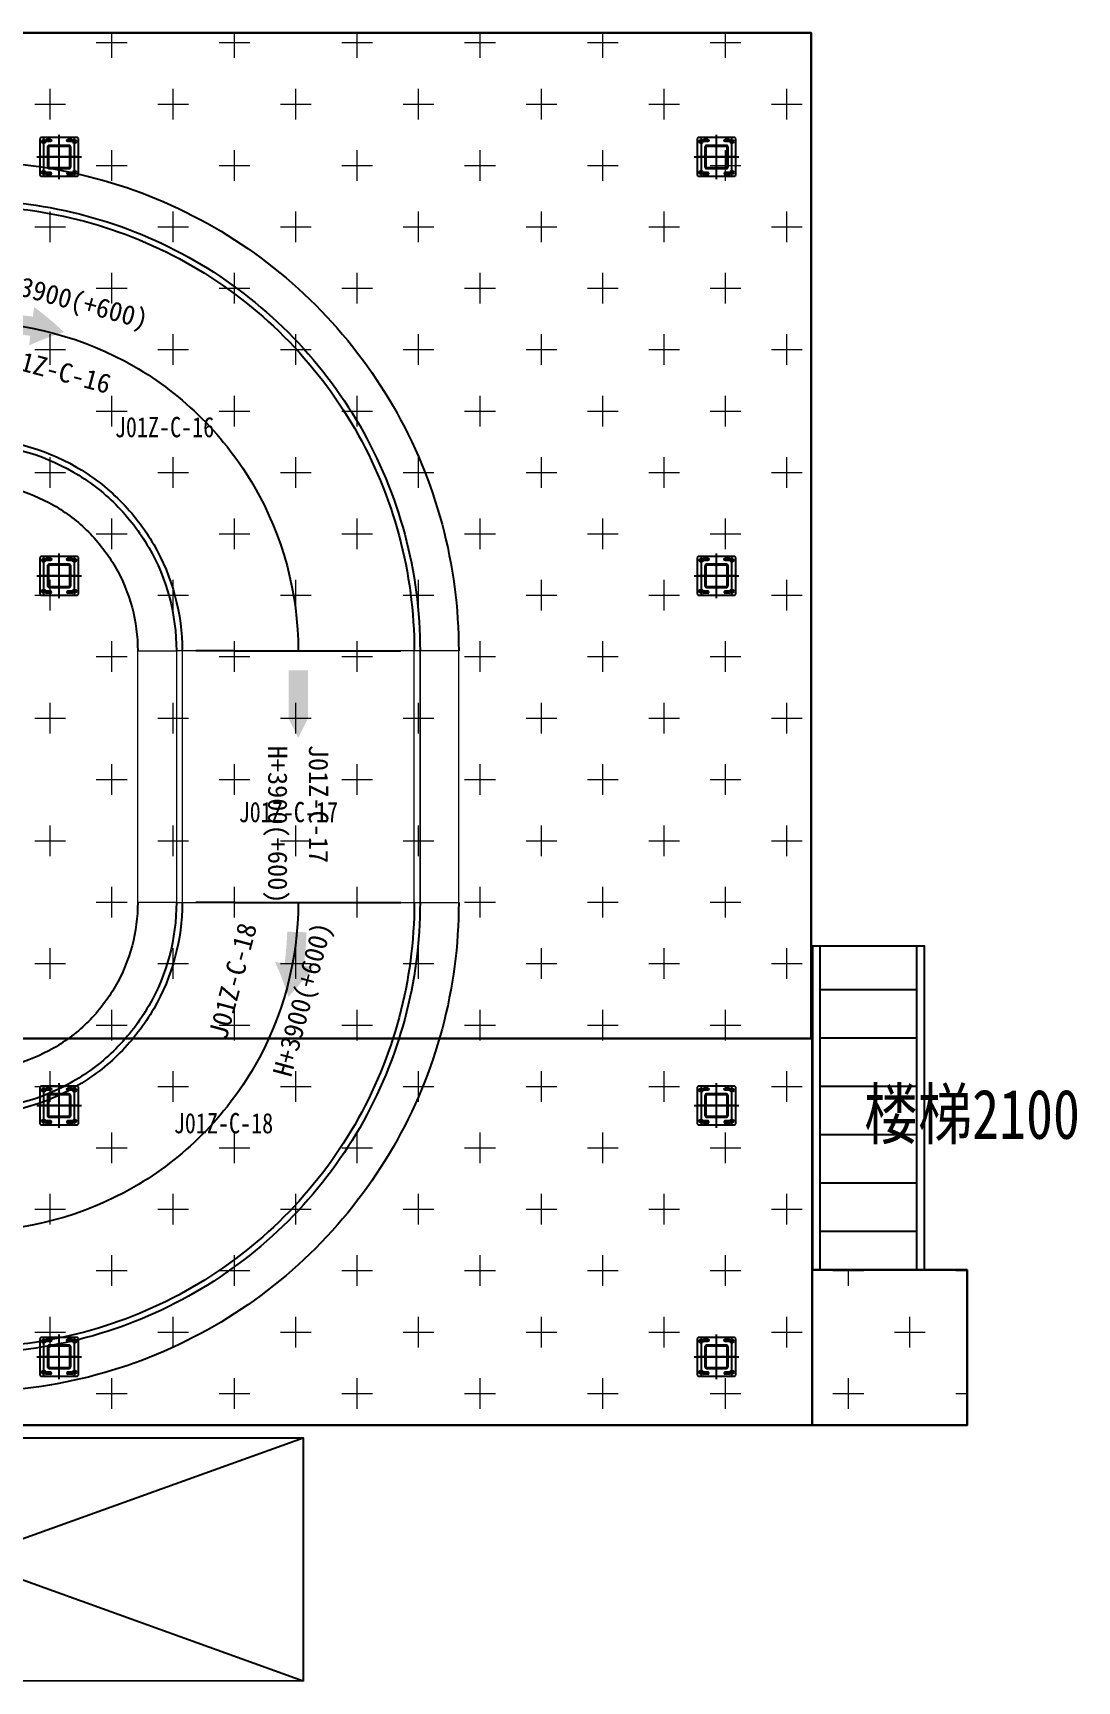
# Model space of a CAD drawing. Header units: millimetres. Extents: x 845401 to 948039, y 511594 to 550263.
# Drawn here: x 930833 to 936233, y 529615 to 538138 of the extents above; entities that cross this region are included whole.
import ezdxf
from ezdxf.enums import TextEntityAlignment as Align

# ---------------------------------------------------------------- set-up
doc = ezdxf.new("R2010")
doc.units = ezdxf.units.MM
for name, pattern in [('ACAD_ISO02W100', [15, 12, -3]), ('CENTER', [0]), ('CENTERX2', [4, 2.5, -0.5, 0.5, -0.5])]:
    doc.linetypes.add(name, pattern=pattern)
for name, color, linetype in [('00', 7, 'Continuous'), ('PT', 32, 'Continuous'), ('中心线层', 1, 'CENTERX2'), ('剖面线层', 2, 'Continuous'), ('焊接符号', 2, 'Continuous'), ('虚线', 4, 'ACAD_ISO02W100')]:
    doc.layers.add(name, color=color, linetype=linetype)
for name, color, linetype, lineweight in [('A-剖-0.10mm.......SECT-L01', 255, 'Continuous', 18), ('中心线', 1, 'CENTER', 9), ('物流设备', 7, 'Continuous', 5), ('粗实线', 7, 'Continuous', 30)]:
    doc.layers.add(name, color=color, linetype=linetype, lineweight=lineweight)
doc.styles.add('-宋体', font='', dxfattribs={"width": 0.8})
doc.styles.add('宋体', font='simsun.ttc', dxfattribs={"width": 0.8, "height": 700})
doc.styles.get('-宋体').set_extended_font_data('SimSun')
pattern_1 = [(0, (691447.87, 341554.85), (317.5, 317.5), [158.75, -476.25]), (90, (691527.24, 341475.47), (-317.5, 317.5), [158.75, -476.25])]

# ---------------------------------------------------------------- blocks, each defined once
blk = doc.blocks.new('132')
at = {"color": 4}
for p, q in [((0, -21, -19.2), (-1750, 606.5)), ((-1750, -650.5, -19.2), (0, -21.5, -19.2))]:
    blk.add_line(p, q, dxfattribs=at)
at = {"color": 4, "elevation": -19.2}
blk.add_lwpolyline([(-1750, -650.5), (0, -650), (0, 607), (-1750, 606.5)], close=True, dxfattribs=at)
blk = doc.blocks.new('*U100500')
at = {"color": 2}
for p, q in [((-1700, 2030), (-1700, 2230)), ((-1700, 1370), (-1700, 1170)), ((-330, 0), (-530, 0)), ((330, 0), (530, 0))]:
    blk.add_line(p, q, dxfattribs=at)
at = {"color": 1}
for p, q in [((-1700, 1370), (-1700, 2030)), ((-330, 0), (330, 0))]:
    blk.add_line(p, q, dxfattribs=at)
blk.add_lwpolyline([(-6.9, 152.9, 100, 100, 0.024821), (-20.6, 321.1, 200, 0, 0.025007), (-51.1, 488.2, 0, 0, 0)], format="xyseb")
at = {"color": 2}
for radius, start, end in [(2530, 60, 90), (2530, 45, 60), (2530, 30, 45), (1700, 60, 90), (1700, 45, 60), (1700, 30, 45), (2530, 0, 30), (870, 60, 90), (1700, 0, 30), (870, 45, 60), (870, 30, 45), (870, 0, 30)]:
    blk.add_arc((-1700, 0), radius, start, end, dxfattribs=at)
at = {"color": 1}
for radius, start, end in [(2330, 60, 90), (2330, 45, 60), (2330, 30, 45), (2330, 0, 30), (1070, 60, 90), (1070, 45, 60), (1070, 30, 45), (1070, 0, 30)]:
    blk.add_arc((-1700, 0), radius, start, end, dxfattribs=at)
at = {"color": 4}
for radius, start, end in [(2300, 60, 90), (2300, 45, 60), (2300, 30, 45), (2300, 0, 30), (1100, 60, 90), (1100, 45, 60), (1100, 30, 45), (1100, 0, 30)]:
    blk.add_arc((-1700, 0), radius, start, end, dxfattribs=at)
for tag, p in [('设备高度', (69, 513.7)), ('设备编号', (-291.6, 418.7))]:
    blk.add_attdef(tag, text='', height=100, rotation=285).set_placement(p, align=Align.CENTER)
at = {"flags": 1}
blk.add_attdef('设备类型', (-272.8, 82.2), '', height=100, dxfattribs=at)
blk = doc.blocks.new('*U100538')
at = {"color": 2}
for points in [[(0, 630), (1300.3, 630), (1300.3, 830), (0, 830)], [(0, -630), (1300.3, -630), (1300.3, -830), (0, -830)]]:
    blk.add_lwpolyline(points, close=True, dxfattribs=at)
at = {"color": 1}
blk.add_lwpolyline([(0, -630), (1300.3, -630), (1300.3, 630), (0, 630)], close=True, dxfattribs=at)
at = {"color": 4}
blk.add_lwpolyline([(0, -600), (1300.3, -600), (1300.3, 600), (0, 600)], close=True, dxfattribs=at)
blk.add_lwpolyline([(100, 0, 100, 100, 0), (250, 0, 200, 0, 0), (450, 0, 0, 0, 0)], format="xyseb")
for tag, p in [('设备编号', (485.2, 55.3)), ('设备高度', (489.7, -155.6))]:
    blk.add_attdef(tag, p, '', height=100)
at = {"flags": 1}
blk.add_attdef('设备类型', (10925.7, -37.1), '', height=100, dxfattribs=at)
blk = doc.blocks.new('*U100539')
at = {"color": 2}
for p, q in [((-1700, 2030), (-1700, 2230)), ((-1700, 1370), (-1700, 1170)), ((-330, 0), (-530, 0)), ((330, 0), (530, 0))]:
    blk.add_line(p, q, dxfattribs=at)
at = {"color": 1}
for p, q in [((-1700, 1370), (-1700, 2030)), ((-330, 0), (330, 0))]:
    blk.add_line(p, q, dxfattribs=at)
blk.add_lwpolyline([(-6.9, 152.9, 100, 100, 0.024821), (-20.6, 321.1, 200, 0, 0.025007), (-51.1, 488.2, 0, 0, 0)], format="xyseb")
at = {"color": 2}
for radius, start, end in [(2530, 60, 90), (2530, 45, 60), (2530, 30, 45), (1700, 60, 90), (1700, 45, 60), (1700, 30, 45), (2530, 0, 30), (870, 60, 90), (1700, 0, 30), (870, 45, 60), (870, 30, 45), (870, 0, 30)]:
    blk.add_arc((-1700, 0), radius, start, end, dxfattribs=at)
at = {"color": 1}
for radius, start, end in [(2330, 60, 90), (2330, 45, 60), (2330, 30, 45), (2330, 0, 30), (1070, 60, 90), (1070, 45, 60), (1070, 30, 45), (1070, 0, 30)]:
    blk.add_arc((-1700, 0), radius, start, end, dxfattribs=at)
at = {"color": 4}
for radius, start, end in [(2300, 60, 90), (2300, 45, 60), (2300, 30, 45), (2300, 0, 30), (1100, 60, 90), (1100, 45, 60), (1100, 30, 45), (1100, 0, 30)]:
    blk.add_arc((-1700, 0), radius, start, end, dxfattribs=at)
for tag, p in [('设备高度', (69, 513.7)), ('设备编号', (-291.6, 418.7))]:
    blk.add_attdef(tag, text='', height=100, rotation=285).set_placement(p, align=Align.CENTER)
at = {"flags": 1}
blk.add_attdef('设备类型', (-272.8, 82.2), '', height=100, dxfattribs=at)
blk = doc.blocks.new('C线')
ref = blk.add_blockref('*U100500', (1012374.7, 475479.9, 12.7), dxfattribs=dict(xscale=-1, rotation=270))
ref.add_attrib('设备高度', 'H+3900(+600)', dxfattribs={"height": 100, "rotation": 345}).set_placement((1012888.4, 475548.8, 12.7), align=Align.CENTER)
ref.add_attrib('设备编号', 'J01Z-C-16', dxfattribs={"height": 100, "rotation": 345}).set_placement((1012793.4, 475188.2, 12.7), align=Align.CENTER)
ref = blk.add_blockref('*U100539', (1014074.7, 472479.5, 25.4), dxfattribs=dict(xscale=-1, rotation=180))
ref.add_attrib('设备高度', 'H+3900(+600)', dxfattribs={"height": 100, "rotation": 75}).set_placement((1014143.7, 471965.8, 25.4), align=Align.CENTER)
ref.add_attrib('设备编号', 'J01Z-C-18', dxfattribs={"height": 100, "rotation": 75}).set_placement((1013783.1, 472060.8, 25.4), align=Align.CENTER)
at = {"color": 1, "xscale": -1}
blk.add_blockref('132', (1012350.5, 469103.6, 15.6), dxfattribs=at)
at = {"layer": '物流设备', "color": 0, "rotation": 270}
blk.add_blockref('*U100538', (1014074.7, 473779.9, 12.7), dxfattribs=at).add_auto_attribs({'设备高度': 'H+3900(+600)', '设备编号': 'J01Z-C-17'})
at = {"layer": 'A-剖-0.10mm.......SECT-L01', "color": 1, "char_height": 105, "width": 1150.178, "attachment_point": 1, "style": '宋体'}
for s, insert in [('J01Z-C-16', (1013126.1, 474989.9)), ('J01Z-C-17', (1013766.4, 472999.3, -3.6)), ('J01Z-C-18', (1013430.9, 471390.5, -16.3))]:
    blk.add_mtext(s, dxfattribs=dict(at, insert=insert))
blk = doc.blocks.new('SW_CENTERMARKSYMBOL_1')
at = {"layer": '中心线层', "color": 0, "linetype": 'CENTERX2', "lineweight": 18}
for p, q in [((-5, 0), (-8, 0)), ((0, 0), (-2.5, 0)), ((0, 5), (0, 8)), ((0, 0), (0, 2.5)), ((0, 0), (0, -2.5)), ((0, 0), (2.5, 0)), ((5, 0), (8, 0)), ((0, -5), (0, -8))]:
    blk.add_line(p, q, dxfattribs=at)
blk = doc.blocks.new('A$C0EA93B13')
at = {"layer": '剖面线层'}
h = blk.add_hatch(dxfattribs=at)
h.set_pattern_fill('STEEL', color=256, scale=4, angle=360)
h.set_pattern_definition([(45, (-777.313, -2370.405), (-8.980256, 8.980256), []), (45, (-777.313, -2364.055), (-8.980256, 8.980256), [])])
h.paths.add_polyline_path([(174.1, 175), (123.7, 175), (123.7, 170), (174.1, 170, -0.414214), (178.7, 165.4), (178.7, 115), (183.7, 115), (183.7, 165.4, 0.414214)])
h.paths.add_polyline_path([(123.7, 175), (73.3, 175, 0.414214), (63.7, 165.4), (63.7, 115), (68.7, 115), (68.7, 165.4, -0.414214), (73.3, 170), (123.7, 170)])
h.paths.add_polyline_path([(68.7, 115), (63.7, 115), (63.7, 64.6, 0.414214), (73.3, 55), (123.7, 55), (123.7, 60), (73.3, 60, -0.414214), (68.7, 64.6)])
h.paths.add_polyline_path([(183.7, 115), (178.7, 115), (178.7, 64.6, -0.414214), (174.1, 60), (123.7, 60), (123.7, 55), (174.1, 55, 0.414214), (183.7, 64.6)])
at = {"color": 7, "linetype": 'Continuous', "lineweight": 25}
for p, q in [((28.7, 215), (23.7, 210)), ((23.7, 210), (23.7, 20)), ((218.7, 215), (28.7, 215)), ((174.1, 175), (73.3, 175)), ((223.7, 210), (218.7, 215)), ((223.7, 20), (223.7, 210)), ((63.7, 165.4), (63.7, 64.6)), ((68.7, 165.4), (68.7, 64.6)), ((174.1, 170), (73.3, 170)), ((178.7, 64.6), (178.7, 165.4)), ((183.7, 64.6), (183.7, 165.4)), ((23.7, 20), (28.7, 15)), ((28.7, 15), (218.7, 15)), ((73.3, 60), (174.1, 60)), ((73.3, 55), (174.1, 55)), ((218.7, 15), (223.7, 20))]:
    blk.add_line(p, q, dxfattribs=at)
for centre in [(43.7, 195), (203.7, 195), (43.7, 35), (203.7, 35)]:
    blk.add_circle(centre, 9.5, dxfattribs=at)
for centre, radius, start, end in [((73.3, 165.4), 9.6, 90, 180), ((174.1, 165.4), 9.6, 0, 90), ((73.3, 165.4), 4.6, 90, 180), ((174.1, 165.4), 4.6, 0, 90), ((73.3, 64.6), 9.6, 180, 270), ((73.3, 64.6), 4.6, 180, 270), ((174.1, 64.6), 9.6, 270, 0), ((174.1, 64.6), 4.6, 270, 0)]:
    blk.add_arc(centre, radius, start, end, dxfattribs=at)
at = {"layer": '中心线层'}
for p, q in [((123.7, 230), (123.7, 0)), ((8.7, 115), (238.7, 115))]:
    blk.add_line(p, q, dxfattribs=at)
for p in [(43.7, 195), (203.7, 195), (43.7, 35), (203.7, 35)]:
    blk.add_blockref('SW_CENTERMARKSYMBOL_1', p, dxfattribs=at)
blk = doc.blocks.new('DSGDG')
at = {"color": 7, "linetype": 'Continuous', "lineweight": 25}
for p, q in [((95.8, 1999.2), (115.8, 1999.2)), ((95.8, 1988.2), (115.8, 1988.2))]:
    blk.add_line(p, q, dxfattribs=at)
for centre, start, end in [((95.8, 1993.7), 90, 270), ((115.8, 1993.7), 270, 90)]:
    blk.add_arc(centre, 5.5, start, end, dxfattribs=at)
at = {"layer": '中心线'}
for p, q in [((88.3, 1993.7), (123.3, 1993.7)), ((105.8, 2002.7), (105.8, 1984.7)), ((105.8, 1999.9), (105.8, 1987.5))]:
    blk.add_line(p, q, dxfattribs=at)
blk = doc.blocks.new('A$C3A1C310D')
at = {"layer": '焊接符号'}
h = blk.add_hatch(color=256, dxfattribs=at)
h.dxf.hatch_style = 1
h.paths.add_polyline_path([(131.7, 173.9), (131.7, 171.9), (141.7, 171.9), (141.7, 173.9)])
h.paths.add_polyline_path([(121.7, 173.9), (121.7, 171.9), (131.7, 171.9), (131.7, 173.9)])
h = blk.add_hatch(color=256, dxfattribs=at)
h.dxf.hatch_style = 1
h.paths.add_polyline_path([(166.7, 173.9), (166.7, 171.9), (176.7, 171.9), (176.7, 173.9)])
h.paths.add_polyline_path([(156.7, 173.9), (156.7, 171.9), (166.7, 171.9), (166.7, 173.9)])
h = blk.add_hatch(color=256, dxfattribs=at)
h.dxf.hatch_style = 1
h.paths.add_polyline_path([(201.7, 173.9), (201.7, 171.9), (191.7, 171.9), (191.7, 173.9)])
h.paths.add_polyline_path([(211.7, 173.9), (211.7, 171.9), (201.7, 171.9), (201.7, 173.9)])
h = blk.add_hatch(color=256, dxfattribs=at)
h.dxf.hatch_style = 1
h.paths.add_polyline_path([(104.7, 146.9), (106.7, 146.9), (106.7, 136.9), (104.7, 136.9)])
h.paths.add_polyline_path([(104.7, 156.9), (106.7, 156.9), (106.7, 146.9), (104.7, 146.9)])
h = blk.add_hatch(color=256, dxfattribs=at)
h.dxf.hatch_style = 1
h.paths.add_polyline_path([(104.7, 111.9), (106.7, 111.9), (106.7, 101.9), (104.7, 101.9)])
h.paths.add_polyline_path([(104.7, 121.9), (106.7, 121.9), (106.7, 111.9), (104.7, 111.9)])
h = blk.add_hatch(color=256, dxfattribs=at)
h.dxf.hatch_style = 1
h.paths.add_polyline_path([(104.7, 76.9), (106.7, 76.9), (106.7, 86.9), (104.7, 86.9)])
h.paths.add_polyline_path([(104.7, 66.9), (106.7, 66.9), (106.7, 76.9), (104.7, 76.9)])
h = blk.add_hatch(color=256, dxfattribs=at)
h.dxf.hatch_style = 1
h.paths.add_polyline_path([(228.6, 146.9), (226.6, 146.9), (226.6, 136.9), (228.6, 136.9)])
h.paths.add_polyline_path([(228.6, 156.9), (226.6, 156.9), (226.6, 146.9), (228.6, 146.9)])
h = blk.add_hatch(color=256, dxfattribs=at)
h.dxf.hatch_style = 1
h.paths.add_polyline_path([(228.6, 111.9), (226.6, 111.9), (226.6, 101.9), (228.6, 101.9)])
h.paths.add_polyline_path([(228.6, 121.9), (226.6, 121.9), (226.6, 111.9), (228.6, 111.9)])
h = blk.add_hatch(color=256, dxfattribs=at)
h.dxf.hatch_style = 1
h.paths.add_polyline_path([(228.6, 76.9), (226.6, 76.9), (226.6, 86.9), (228.6, 86.9)])
h.paths.add_polyline_path([(228.6, 66.9), (226.6, 66.9), (226.6, 76.9), (228.6, 76.9)])
h = blk.add_hatch(color=256, dxfattribs=at)
h.dxf.hatch_style = 1
h.paths.add_polyline_path([(131.7, 49.9), (131.7, 51.9), (141.7, 51.9), (141.7, 49.9)])
h.paths.add_polyline_path([(121.7, 49.9), (121.7, 51.9), (131.7, 51.9), (131.7, 49.9)])
h = blk.add_hatch(color=256, dxfattribs=at)
h.dxf.hatch_style = 1
h.paths.add_polyline_path([(166.7, 49.9), (166.7, 51.9), (176.7, 51.9), (176.7, 49.9)])
h.paths.add_polyline_path([(156.7, 49.9), (156.7, 51.9), (166.7, 51.9), (166.7, 49.9)])
h = blk.add_hatch(color=256, dxfattribs=at)
h.dxf.hatch_style = 1
h.paths.add_polyline_path([(201.7, 49.9), (201.7, 51.9), (191.7, 51.9), (191.7, 49.9)])
h.paths.add_polyline_path([(211.7, 49.9), (211.7, 51.9), (201.7, 51.9), (201.7, 49.9)])
at = {"color": 7, "linetype": 'Continuous', "lineweight": 25}
for p, q in [((71.7, 191.9), (66.7, 186.9)), ((66.7, 186.9), (66.7, 36.9)), ((261.7, 191.9), (71.7, 191.9)), ((266.7, 186.9), (261.7, 191.9)), ((266.7, 36.9), (266.7, 186.9)), ((66.7, 36.9), (71.7, 31.9)), ((71.7, 31.9), (261.7, 31.9)), ((261.7, 31.9), (266.7, 36.9))]:
    blk.add_line(p, q, dxfattribs=at)
at = {"layer": '中心线层'}
for p, q in [((166.7, 9.4), (166.7, 214.4)), ((56.7, 111.9), (276.7, 111.9))]:
    blk.add_line(p, q, dxfattribs=at)
at = {"layer": '虚线'}
for p, q in [((217.1, 171.9), (116.3, 171.9)), ((106.7, 162.3), (106.7, 61.5)), ((111.7, 162.3), (111.7, 61.5)), ((217.1, 166.9), (116.3, 166.9)), ((221.7, 61.5), (221.7, 162.3)), ((226.7, 61.5), (226.7, 162.3)), ((116.3, 56.9), (217.1, 56.9)), ((116.3, 51.9), (217.1, 51.9))]:
    blk.add_line(p, q, dxfattribs=at)
for centre, radius, start, end in [((116.3, 162.3), 9.6, 90, 180), ((217.1, 162.3), 9.6, 0, 90), ((116.3, 162.3), 4.6, 90, 180), ((217.1, 162.3), 4.6, 0, 90), ((116.3, 61.5), 9.6, 180, 270), ((116.3, 61.5), 4.6, 180, 270), ((217.1, 61.5), 9.6, 270, 0), ((217.1, 61.5), 4.6, 270, 0)]:
    blk.add_arc(centre, radius, start, end, dxfattribs=at)
at = {"rotation": 89.99999999999999}
for p in [(2075.4, 61.1), (2075.4, -48.9)]:
    blk.add_blockref('DSGDG', p, dxfattribs=at)
at = {"xscale": -1, "rotation": 270}
for p in [(-1742.1, 61.1), (-1742.1, -48.9)]:
    blk.add_blockref('DSGDG', p, dxfattribs=at)
blk = doc.blocks.new('G$C8DB13656')
at = {"color": 0, "linetype": 'ByBlock', "lineweight": -2}
for name, p in [('A$C0EA93B13', (-8.7, 0)), ('A$C3A1C310D', (-51.7, 3.1))]:
    blk.add_blockref(name, p, dxfattribs=at)
blk = doc.blocks.new('G$C92EDEFAC')
at = {"color": 7, "xscale": -1, "rotation": 90}
blk.add_blockref('G$C8DB13656', (230, 230), dxfattribs=at)
blk = doc.blocks.new('立腿底板')
at = {"color": 2, "xscale": -1, "rotation": 180}
blk.add_blockref('G$C92EDEFAC', (-115, 115), dxfattribs=at)
blk = doc.blocks.new('*U100991')
for p, q in [((1674, 360), (0, 360)), ((224, 360), (224, -140)), ((474, 360), (474, -140)), ((724, 360), (724, -140)), ((974, 360), (974, -140)), ((1224, 360), (1224, -140)), ((1474, 360), (1474, -140)), ((1674, -140), (0, -140))]:
    blk.add_line(p, q)
blk.add_lwpolyline([(0, 400), (1674, 400), (1674, -180), (0, -180)], close=True)
blk = doc.blocks.new('BC线平台')
at = {"layer": 'A-剖-0.10mm.......SECT-L01'}
h = blk.add_hatch(dxfattribs=at)
h.set_pattern_fill('CROSS', color=2, scale=50)
h.set_pattern_definition(pattern_1)
h.paths.add_polyline_path([(809174.2, 370096.4), (814169.9, 370096.4), (814169.9, 364896.4), (809174.2, 364896.4)])
h = blk.add_hatch(dxfattribs=at)
h.set_pattern_fill('CROSS', color=2, scale=50)
h.set_pattern_definition(pattern_1)
h.paths.add_polyline_path([(814174.1, 363700.4), (814976.1, 363700.4), (814976.1, 362896.4), (814174.1, 362896.4)])
h.paths.add_polyline_path([(808174.6, 364896.4), (814174.1, 364896.4), (814174.1, 362896.4), (808174.6, 362896.4)])
at = {"layer": '粗实线'}
for points, elevation in [([(809174.2, 370096.4), (814169.9, 370096.4), (814169.9, 364896.4), (809174.2, 364896.4)], 1), ([(808174.6, 364896.4), (814174.1, 364896.4), (814174.1, 362896.4), (808174.6, 362896.4)], 1), ([(814174.1, 363700.4), (814976.1, 363700.4), (814976.1, 362896.4), (814174.1, 362896.4)], 29.9)]:
    blk.add_lwpolyline(points, close=True, dxfattribs=dict(at, elevation=elevation))
for p in [(810279.9, 369455.1, 1), (813679.9, 369455.1, 1), (810279.9, 367289.3, 1), (813679.9, 367289.3, 1), (810279.9, 364549.9, -31.6), (813679.9, 364549.9, -31.6), (810279.9, 363250.9, -31.6), (813679.9, 363250.9, -31.6)]:
    blk.add_blockref('立腿底板', p)
at = {"layer": 'PT', "xscale": -1, "rotation": 89.99999999999977}
blk.add_blockref('*U100991', (814576.1, 365374.4, 1), dxfattribs=at)
at = {"layer": 'A-剖-0.10mm.......SECT-L01', "color": 3, "insert": (815001.3, 364491.8, 1), "char_height": 256, "attachment_point": 5, "style": '-宋体'}
blk.add_mtext('楼梯2100', dxfattribs=at)

msp = doc.modelspace()

# ---------------------------------------------------------------- block references
at = {"layer": '00'}
for name, p in [('BC线平台', (120688.3, 168041.3, -1)), ('C线', (-81869.8, 61162.2))]:
    msp.add_blockref(name, p, dxfattribs=at)

doc.saveas('drawing.dxf')
